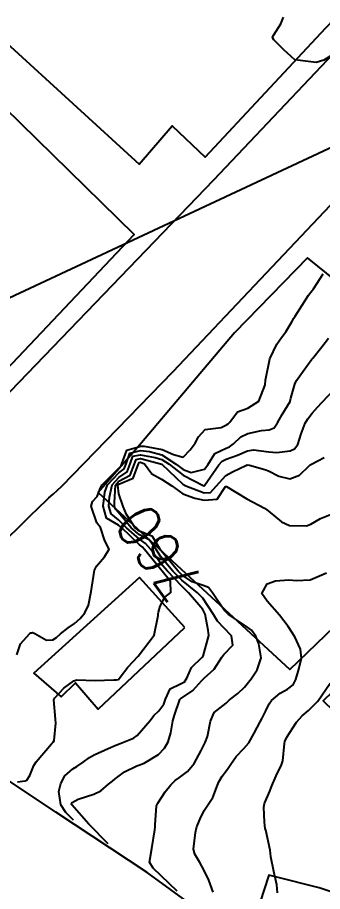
# Model space of a CAD drawing. Header units: metres. Extents: x 307586 to 320046, y 7427249 to 7434250.
# Drawn here: x 318376.8 to 318405.3, y 7429947.3 to 7430029.1 of the extents above; entities that cross this region are included whole.
import ezdxf
from ezdxf.enums import TextEntityAlignment as Align

# ---------------------------------------------------------------- set-up
doc = ezdxf.new("R2010")
doc.units = ezdxf.units.M
doc.header["$MEASUREMENT"] = 0
doc.linetypes.add('CONTINUO', pattern=[0])
for name, color, linetype in [('Area', 45, 'Continuous'), ('Cotas', 45, 'Continuous'), ('Curvas de Nivel 1m', 11, 'Continuous'), ('Curvas de Nivel 5m', 15, 'Continuous'), ('Edificações', 30, 'Continuous'), ('TEXTO', 45, 'Continuous'), ('Vias Primárias', 230, 'Continuous')]:
    doc.layers.add(name, color=color, linetype=linetype)
doc.styles.add('Style-STANDARD', font='STANDARD.shx')

msp = doc.modelspace()

# ---------------------------------------------------------------- linework, layer by layer
at = {"layer": 'Area'}
msp.add_polyline3d([(318395.477, 7429944.295, 763.536), (318388.938, 7429949.071, 775.516), (318380.368, 7429954.736, 767.696), (318368.146, 7429962.863, 762.506), (318353.672, 7429973.606, 763.347), (318350.507, 7429975.157, 757.727), (318347.938, 7429977.087, 760.796), (318342.393, 7429980.71, 757.256), (318336.633, 7429985.14, 757.385), (318331.503, 7429988.893, 757.286), (318315.893, 7430000.127, 759.216)], dxfattribs=at)
at = {"layer": 'Curvas de Nivel 1m', "flags": 128}
for points, elevation in [([(318408.728, 7430029.177), (318408.635, 7430029.102), (318407.935, 7430027.959), (318407.712, 7430027.111), (318407.414, 7430026.466), (318406.761, 7430025.954), (318405.455, 7430025.139), (318404.751, 7430024.927), (318402.753, 7430025.17), (318401.709, 7430026.132), (318400.772, 7430027.066), (318400.679, 7430027.201), (318400.657, 7430027.319), (318400.778, 7430027.519), (318401.429, 7430028.555), (318401.671, 7430029.187)], 758), ([(318376.723, 7429969.474), (318377.064, 7429970.5), (318377.93, 7429971.462), (318378.05, 7429971.514), (318378.104, 7429971.535), (318378.198, 7429971.553), (318378.411, 7429971.455), (318379.509, 7429970.851), (318380.097, 7429970.868), (318380.425, 7429971.102), (318380.822, 7429971.423), (318381.541, 7429971.984), (318382.113, 7429972.41), (318382.652, 7429972.87), (318383.097, 7429973.4), (318383.426, 7429974.105), (318383.671, 7429975.395), (318383.736, 7429975.815), (318384.005, 7429977.392), (318384.043, 7429977.523), (318384.179, 7429977.766), (318384.943, 7429978.627), (318385.351, 7429979.373), (318384.972, 7429980.14), (318384.55, 7429981.385), (318384.413, 7429981.575), (318384.227, 7429981.827), (318383.684, 7429983.396), (318383.812, 7429983.831), (318384.257, 7429984.303), (318384.551, 7429985.103), (318384.715, 7429985.383), (318386.289, 7429986.99), (318386.483, 7429987.166), (318386.554, 7429987.357), (318387.033, 7429988.632), (318388.318, 7429989.01), (318388.65, 7429989.003), (318390.314, 7429988.697), (318391.386, 7429988.22), (318392.303, 7429987.984), (318392.952, 7429988.645), (318393.407, 7429989.279), (318393.723, 7429989.882), (318394.336, 7429990.565), (318395.836, 7429990.745), (318396.341, 7429991), (318396.488, 7429991.092), (318396.656, 7429991.237), (318397.364, 7429992.218), (318398.356, 7429992.572), (318399.382, 7429993.205), (318399.95, 7429994.76), (318400.006, 7429995.196), (318400.413, 7429997.19), (318401.055, 7429998.563), (318401.5, 7429999.179), (318401.908, 7429999.716), (318402.458, 7430000.66), (318402.642, 7430000.988), (318402.759, 7430001.167), (318403.419, 7430002.22), (318404.024, 7430003.155), (318404.232, 7430003.417), (318404.499, 7430003.752), (318405.402, 7430005.137)], 758), ([(318376.803, 7429957.56), (318377.517, 7429957.675), (318377.661, 7429957.738), (318377.944, 7429958.172), (318378.322, 7429959.09), (318378.53, 7429959.451), (318379.98, 7429961.142), (318380.123, 7429961.287), (318380.226, 7429961.428), (318380.365, 7429963.061), (318380.353, 7429963.427), (318380.204, 7429965.255), (318380.267, 7429965.428), (318381.131, 7429966.33), (318382.049, 7429967.032), (318382.346, 7429967.111), (318384.05, 7429967.073), (318385.798, 7429967.111), (318386.05, 7429967.108), (318386.245, 7429967.164), (318386.401, 7429967.357), (318387.1, 7429968.317), (318388.083, 7429969.34), (318389.573, 7429971.318), (318389.941, 7429973.133), (318389.961, 7429973.312), (318389.99, 7429973.447), (318390.134, 7429974.036), (318390.588, 7429974.864), (318391.142, 7429975.3), (318391.118, 7429976.346), (318390.328, 7429977.308), (318390.176, 7429977.483), (318388.667, 7429979.333), (318388.443, 7429979.574), (318388.207, 7429979.769), (318386.543, 7429981.357), (318386.225, 7429981.606), (318385.131, 7429982.276), (318384.8, 7429983.382), (318384.954, 7429984.689), (318385.22, 7429985.376), (318386.284, 7429986.497), (318386.767, 7429986.876), (318386.946, 7429987.353), (318387.316, 7429988.342), (318388.312, 7429988.593), (318389.134, 7429988.504), (318390.306, 7429988.204), (318391.654, 7429987.296), (318392.288, 7429986.814), (318393.043, 7429986.524), (318394.289, 7429986.85), (318394.608, 7429987.265), (318395.261, 7429988.303), (318396.317, 7429988.825), (318396.622, 7429988.933), (318397.01, 7429989.233), (318397.676, 7429989.88), (318398.333, 7429990.202), (318399.609, 7429990.474), (318400.336, 7429990.532), (318400.817, 7429990.706), (318401.129, 7429991.182), (318401.564, 7429991.969), (318402.293, 7429993.171), (318402.313, 7429993.232), (318402.376, 7429993.512), (318402.733, 7429994.823), (318402.901, 7429995.165), (318403.526, 7429996.034), (318404.343, 7429997.151), (318404.371, 7429997.193), (318404.414, 7429997.245), (318405.276, 7429998.291), (318405.897, 7429999.128)], 759), ([(318385.273, 7429951.76), (318383.466, 7429953.595), (318381.858, 7429955.411), (318381.828, 7429955.497), (318381.915, 7429955.643), (318382.465, 7429955.949), (318383.923, 7429956.422), (318384.582, 7429956.718), (318385.291, 7429957.366), (318385.663, 7429957.638), (318385.94, 7429957.838), (318386.803, 7429958.498), (318387.959, 7429959.079), (318388.152, 7429959.145), (318388.638, 7429959.33), (318389.971, 7429960.116), (318390.548, 7429960.733), (318390.874, 7429961.301), (318391.141, 7429962.149), (318391.327, 7429963.297), (318391.477, 7429963.829), (318391.987, 7429965.29), (318392.005, 7429965.318), (318392.033, 7429965.34), (318393.199, 7429966.121), (318394.051, 7429967.046), (318394.267, 7429967.267), (318395.192, 7429968.127), (318395.897, 7429969.243), (318396.085, 7429969.479), (318396.942, 7429970.384), (318396.814, 7429971.233), (318396.11, 7429971.979), (318395.492, 7429972.625), (318395.137, 7429973.255), (318394.145, 7429974.77), (318393.626, 7429975.275), (318392.165, 7429976.467), (318391.33, 7429977.298), (318390.193, 7429978.647), (318389.76, 7429979.317), (318389.102, 7429980.217), (318388.217, 7429980.714), (318387.42, 7429981.348), (318386.237, 7429982.78), (318385.965, 7429983.089), (318385.88, 7429983.365), (318385.879, 7429983.735), (318385.955, 7429985.365), (318386.277, 7429985.733), (318387.335, 7429986.297), (318387.722, 7429987.346), (318387.878, 7429987.765), (318388.3, 7429987.839), (318390.281, 7429987.322), (318392.275, 7429985.46), (318392.53, 7429985.287), (318394.264, 7429984.647), (318394.863, 7429984.662), (318395.376, 7429985.253), (318396.283, 7429986.267), (318396.921, 7429986.6), (318398.227, 7429987.221), (318398.274, 7429987.239), (318398.293, 7429987.244), (318398.486, 7429987.217), (318399.927, 7429986.833), (318400.288, 7429986.689), (318401.257, 7429986.206), (318402.281, 7429985.947), (318403.172, 7429986.274), (318404.07, 7429987.152), (318404.191, 7429987.255), (318404.295, 7429987.313), (318405.501, 7429987.936)], 761), ([(318391.743, 7429947.34), (318389.48, 7429949.497), (318389.135, 7429950.036), (318389.345, 7429951.318), (318389.64, 7429953.073), (318389.66, 7429953.313), (318389.661, 7429953.539), (318389.804, 7429955.312), (318389.915, 7429955.567), (318390.608, 7429956.621), (318391.133, 7429957.298), (318391.548, 7429957.685), (318391.943, 7429957.968), (318392.704, 7429958.526), (318393.317, 7429959.276), (318393.553, 7429959.688), (318393.975, 7429960.504), (318394.338, 7429961.265), (318394.556, 7429961.829), (318394.845, 7429963.257), (318395.198, 7429964.07), (318396.025, 7429964.719), (318396.314, 7429964.952), (318396.63, 7429965.234), (318397.414, 7429965.851), (318398.045, 7429966.42), (318398.659, 7429967.211), (318399.207, 7429968.062), (318399.6, 7429969.197), (318399.373, 7429970.478), (318399.087, 7429971.205), (318398.675, 7429971.777), (318398.113, 7429972.187), (318396.537, 7429973.236), (318396.129, 7429973.635), (318395.043, 7429975.257), (318394.67, 7429975.775), (318394.16, 7429975.964), (318393.13, 7429976.314), (318392.169, 7429976.946), (318391.821, 7429977.294), (318390.202, 7429979.239), (318390.163, 7429979.311), (318389.432, 7429980.539), (318388.22, 7429981.052), (318387.805, 7429981.344), (318386.999, 7429982.589), (318386.673, 7429983.356), (318386.261, 7429984.552), (318386.185, 7429985.361), (318386.274, 7429985.457), (318387.619, 7429986.007), (318388.108, 7429987.342), (318388.161, 7429987.475), (318388.295, 7429987.5), (318388.665, 7429987.334), (318389.363, 7429986.403), (318390.279, 7429985.926), (318391.228, 7429985.3), (318392.262, 7429984.536), (318393.398, 7429984.136), (318394.253, 7429983.94), (318395.467, 7429984.04), (318396.259, 7429985.24), (318396.357, 7429985.239), (318398.256, 7429984.067), (318399.889, 7429983.195), (318400.105, 7429983.056), (318400.24, 7429982.943), (318401.492, 7429981.915), (318402.227, 7429981.581), (318403.843, 7429981.538), (318404.231, 7429981.691), (318405.154, 7429982.222), (318406.246, 7429982.682)], 762), ([(318395.112, 7429947.247), (318394.708, 7429948.373), (318394.247, 7429949.256), (318393.85, 7429950.016), (318393.39, 7429950.799), (318393.267, 7429951.269), (318393.44, 7429952.828), (318393.54, 7429953.265), (318393.625, 7429953.526), (318393.896, 7429954.101), (318394.271, 7429954.893), (318394.5, 7429955.254), (318395.057, 7429956.114), (318395.497, 7429957.244), (318395.618, 7429957.565), (318395.946, 7429958.115), (318396.437, 7429958.754), (318396.753, 7429959.232), (318397.256, 7429959.942), (318397.978, 7429960.696), (318398.451, 7429961.213), (318398.921, 7429962.135), (318399.492, 7429963.198), (318399.681, 7429963.522), (318400.018, 7429964.217), (318400.342, 7429964.875), (318400.57, 7429965.185), (318401.353, 7429965.864), (318402.044, 7429966.262), (318402.57, 7429966.642), (318402.83, 7429967.162), (318403.1, 7429968.127), (318403.366, 7429969.157), (318403.269, 7429969.98), (318402.728, 7429971.164), (318402.112, 7429972.102), (318401.3, 7429973.178), (318400.143, 7429974.504), (318399.651, 7429975.198), (318400.162, 7429976.107), (318400.942, 7429976.405), (318402.166, 7429976.472), (318402.897, 7429976.431), (318404.166, 7429976.496), (318405.701, 7429977.127)], 763), ([(318401.133, 7429947.177), (318401.068, 7429947.934), (318400.769, 7429949.181), (318400.495, 7429950.545), (318400.433, 7429951.184), (318400.014, 7429953.056), (318399.98, 7429953.189), (318399.892, 7429953.804), (318399.839, 7429955.191), (318399.916, 7429955.535), (318400.404, 7429956.709), (318400.581, 7429957.184), (318400.983, 7429958.144), (318401.502, 7429959.175), (318401.611, 7429959.529), (318401.764, 7429961.172), (318401.8, 7429961.357), (318401.992, 7429961.757), (318402.546, 7429962.624), (318402.898, 7429963.161), (318403.429, 7429963.746), (318404.024, 7429964.241), (318404.893, 7429965.137), (318406.05, 7429966.822)], 764)]:
    msp.add_lwpolyline(points, dxfattribs=dict(at, elevation=elevation))
at = {"layer": 'Curvas de Nivel 5m', "elevation": 760, "flags": 128}
msp.add_lwpolyline([(318382.023, 7429953.98), (318381.308, 7429954.71), (318380.843, 7429955.421), (318380.669, 7429956.679), (318380.833, 7429957.421), (318381.217, 7429958.144), (318381.954, 7429958.787), (318382.352, 7429959.009), (318382.929, 7429959.4), (318383.519, 7429959.843), (318383.97, 7429960.107), (318385.283, 7429960.678), (318385.979, 7429960.99), (318386.239, 7429961.098), (318386.851, 7429961.351), (318387.655, 7429961.675), (318387.988, 7429961.894), (318389.202, 7429963.322), (318389.536, 7429963.791), (318390.017, 7429964.228), (318390.488, 7429964.844), (318390.64, 7429965.304), (318391.078, 7429966.264), (318392.047, 7429966.744), (318392.406, 7429966.93), (318392.627, 7429967.284), (318393.069, 7429968.279), (318394.082, 7429969.233), (318394.105, 7429969.247), (318394.118, 7429969.269), (318394.167, 7429969.352), (318394.702, 7429971.261), (318394.621, 7429971.776), (318394.336, 7429973.267), (318394.13, 7429973.712), (318392.788, 7429975.284), (318392.159, 7429975.909), (318390.834, 7429977.303), (318390.184, 7429978.058), (318389.252, 7429979.324), (318388.774, 7429979.897), (318388.212, 7429980.286), (318387.002, 7429981.352), (318386.23, 7429982.104), (318385.547, 7429982.681), (318385.34, 7429983.374), (318385.391, 7429984.238), (318385.633, 7429985.37), (318386.28, 7429986.079), (318387.051, 7429986.587), (318387.333, 7429987.35), (318387.596, 7429988.054), (318388.306, 7429988.203), (318389.671, 7429987.951), (318390.3, 7429987.759), (318390.968, 7429987.303), (318392.283, 7429986.275), (318394.239, 7429985.304), (318394.273, 7429985.307), (318395.644, 7429987.25), (318395.932, 7429987.612), (318396.301, 7429987.799), (318397.377, 7429988.159), (318398.313, 7429988.578), (318398.864, 7429988.662), (318400.312, 7429988.483), (318401.068, 7429988.426), (318402.314, 7429988.56), (318402.722, 7429988.761), (318403.013, 7429989.163), (318403.324, 7429990.169), (318403.711, 7429991.156), (318403.952, 7429991.551), (318404.357, 7429992.084), (318404.859, 7429992.649), (318405.296, 7429993.136), (318406.385, 7429994.283)], dxfattribs=at)
at = {"layer": 'Edificações'}
for points in [[(318373.563, 7429993.911), (318387.72, 7430008.813), (318372.51, 7430023.682), (318375.759, 7430026.768), (318388.182, 7430015.424), (318391.271, 7430018.988), (318394.36, 7430016.063), (318405.628, 7430028.164), (318418.152, 7430041.184), (318426.511, 7430050.658), (318424.255, 7430052.971), (318432.981, 7430063.13), (318436.514, 7430060.242), (318441.123, 7430065.235), (318428.553, 7430077.939), (318430.878, 7430080.693)], [(318440.266, 7430030.752), (318430.992, 7430021.489), (318426.276, 7430025.336), (318420.46, 7430019.056), (318418.247, 7430021.236), (318411.322, 7430014.32), (318413.209, 7430011.965), (318406.685, 7430004.429), (318403.934, 7430006.627), (318397.085, 7429999.616), (318388.035, 7429988.922), (318384.332, 7429984.659), (318402.267, 7429968.082), (318408.948, 7429974.519), (318412.563, 7429972.086), (318405.407, 7429965.151), (318423.509, 7429947.629)], [(318392.439, 7429972.032), (318388.202, 7429976.697), (318378.331, 7429967.752), (318380.883, 7429965.54), (318382.231, 7429966.838), (318384.35, 7429964.386), (318392.439, 7429972.032)]]:
    msp.add_lwpolyline(points, dxfattribs=at)
at = {"layer": 'Edificações', "elevation": 767.496}
msp.add_lwpolyline([(318400.24, 7429941.188), (318402.489, 7429940.526), (318403.58, 7429943.274), (318408.228, 7429941.805), (318409.366, 7429946.211), (318405.003, 7429947.632), (318400.924, 7429948.674), (318400.307, 7429948.816), (318398.25, 7429942.486)], dxfattribs=at)
at = {"layer": 'TEXTO', "linetype": 'CONTINUO'}
msp.add_polyline3d([(318571.515, 7430094.394, 0), (318331.211, 7429981.911, 0)], dxfattribs=at)
at = {"layer": 'Vias Primárias'}
msp.add_lwpolyline([(318351.131, 7429974.851), (318357.233, 7429977.294, 0.092819), (318358.688, 7429978.01, 0.012173), (318364.437, 7429982.538, 0.028269), (318368.99, 7429986.76), (318395.159, 7430013.945), (318426.504, 7430047.088), (318442.495, 7430063.74, 0.105487), (318444.998, 7430067.808, 0.057817), (318445.367, 7430069.417), (318445.46, 7430070.257, 0.208801), (318443.392, 7430077.395, 0.0705), (318435.774, 7430081.741, -0.045121)], format="xyb", dxfattribs=at)
msp.add_lwpolyline([(318351.131, 7429974.851), (318357.233, 7429977.294, 0.092819), (318358.688, 7429978.01, 0.012173), (318364.437, 7429982.538, 0.028269), (318368.99, 7429986.76), (318395.159, 7430013.945), (318426.504, 7430047.088), (318442.495, 7430063.74, 0.105487), (318444.998, 7430067.808, 0.057817), (318445.367, 7430069.417), (318445.46, 7430070.257, 0.208801), (318443.392, 7430077.395, 0.0705), (318435.774, 7430081.741, -0.045121)], format="xyb", dxfattribs=at)
at = {"layer": 'Vias Primárias', "elevation": 762.998}
msp.add_lwpolyline([(318359.671, 7429969.153), (318361.12, 7429969.77, 0.056095), (318364.459, 7429971.658, -0.018644), (318369.349, 7429974.927, 0.061401), (318374.714, 7429979.218, -0.012766), (318380.922, 7429985.259), (318391.345, 7429995.982), (318407.711, 7430013.294), (318420.263, 7430026.284), (318437.543, 7430044.575), (318456.439, 7430064.381, -0.00433), (318459.408, 7430067.439, -0.089343), (318461.504, 7430068.932, 30.675495)], format="xyb", dxfattribs=at)
msp.add_lwpolyline([(318359.671, 7429969.153), (318361.12, 7429969.77, 0.056095), (318364.459, 7429971.658, -0.018644), (318369.349, 7429974.927, 0.061401), (318374.714, 7429979.218, -0.012766), (318380.922, 7429985.259), (318391.345, 7429995.982), (318407.711, 7430013.294), (318420.263, 7430026.284), (318437.543, 7430044.575), (318456.439, 7430064.381, -0.00433), (318459.408, 7430067.439, -0.089343), (318461.504, 7430068.932, 30.675495)], format="xyb", dxfattribs=at)

# ---------------------------------------------------------------- texts
at = {"layer": 'Cotas', "style": 'Style-STANDARD'}
msp.add_text('760', height=4, rotation=125.45293, dxfattribs=at).set_placement((318390.011, 7429978.994, 760), align=Align.MIDDLE_CENTER)

doc.saveas('drawing.dxf')
